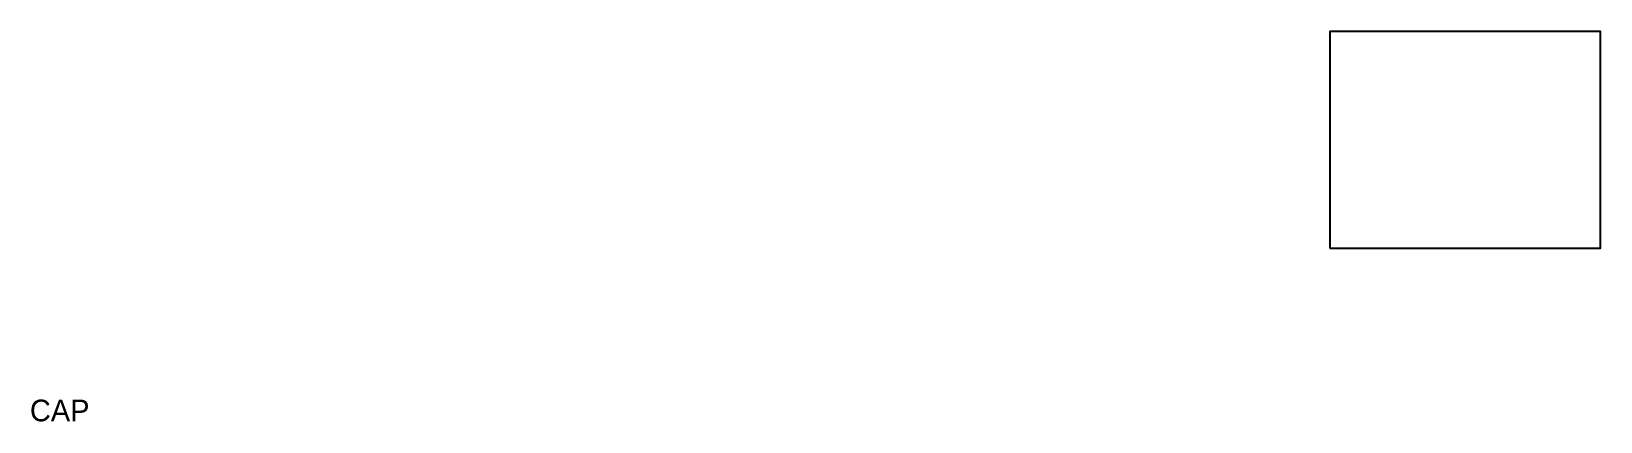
# Model space of a CAD drawing. Header units: millimetres. Extents: x 5 to 295, y -12 to 60.
import ezdxf

# ---------------------------------------------------------------- set-up
doc = ezdxf.new("R2010")
doc.units = ezdxf.units.MM
doc.layers.add('ANNOTATION', color=7, linetype='Continuous')
doc.layers.add('OUTLINE', color=7, linetype='Continuous')

msp = doc.modelspace()

# ---------------------------------------------------------------- linework, layer by layer
at = {"layer": 'OUTLINE'}
msp.add_lwpolyline([(245, 20), (295, 20), (295, 60), (245, 60)], close=True, dxfattribs=at)

# ---------------------------------------------------------------- texts
at = {"layer": 'ANNOTATION'}
msp.add_text('CAP', height=4, dxfattribs=at).set_placement((5, -12))

doc.saveas('drawing.dxf')
